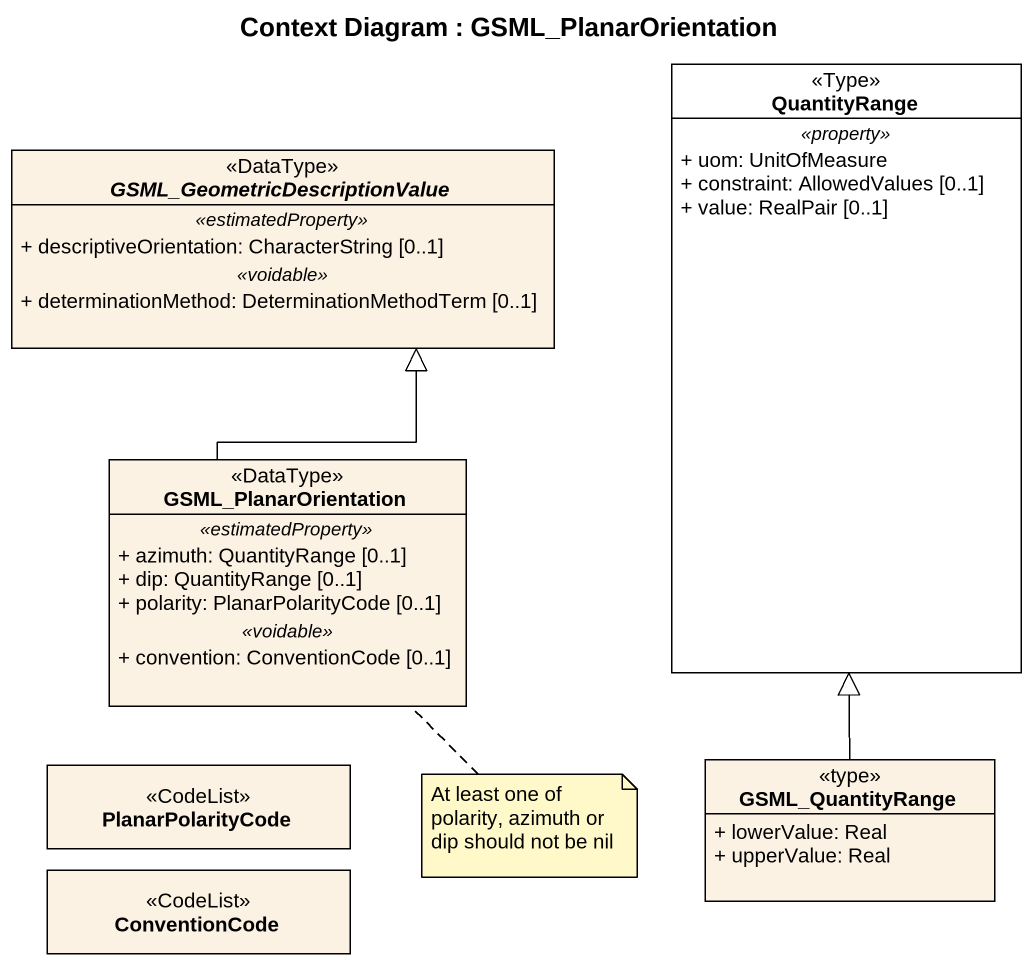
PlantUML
@startuml
title Context Diagram : GSML_PlanarOrientation
hide circle
hide empty members
skinparam classAttributeIconSize 0
class QuantityRange <<Type>> #FFFFFF {
  .. <<property>> ..
  + uom: UnitOfMeasure
  + constraint: AllowedValues [0..1]
  + value: RealPair [0..1]
}
abstract class "GSML_GeometricDescriptionValue" as GSML_GeometricDescriptionVal <<DataType>> #FCF2E3 {
  .. <<estimatedProperty>> ..
  + descriptiveOrientation: CharacterString [0..1]
  .. <<voidable>> ..
  + determinationMethod: DeterminationMethodTerm [0..1]
}
class GSML_PlanarOrientation <<DataType>> #FCF2E3 {
  .. <<estimatedProperty>> ..
  + azimuth: QuantityRange [0..1]
  + dip: QuantityRange [0..1]
  + polarity: PlanarPolarityCode [0..1]
  .. <<voidable>> ..
  + convention: ConventionCode [0..1]
}
class PlanarPolarityCode <<CodeList>> #FCF2E3
class GSML_QuantityRange <<type>> #FCF2E3 {
  + lowerValue: Real
  + upperValue: Real
}
class ConventionCode <<CodeList>> #FCF2E3
GSML_PlanarOrientation -up-|> GSML_GeometricDescriptionVal
GSML_QuantityRange -up-|> QuantityRange
note bottom of GSML_PlanarOrientation : At least one of polarity, azimuth or dip should not be nil
@enduml
